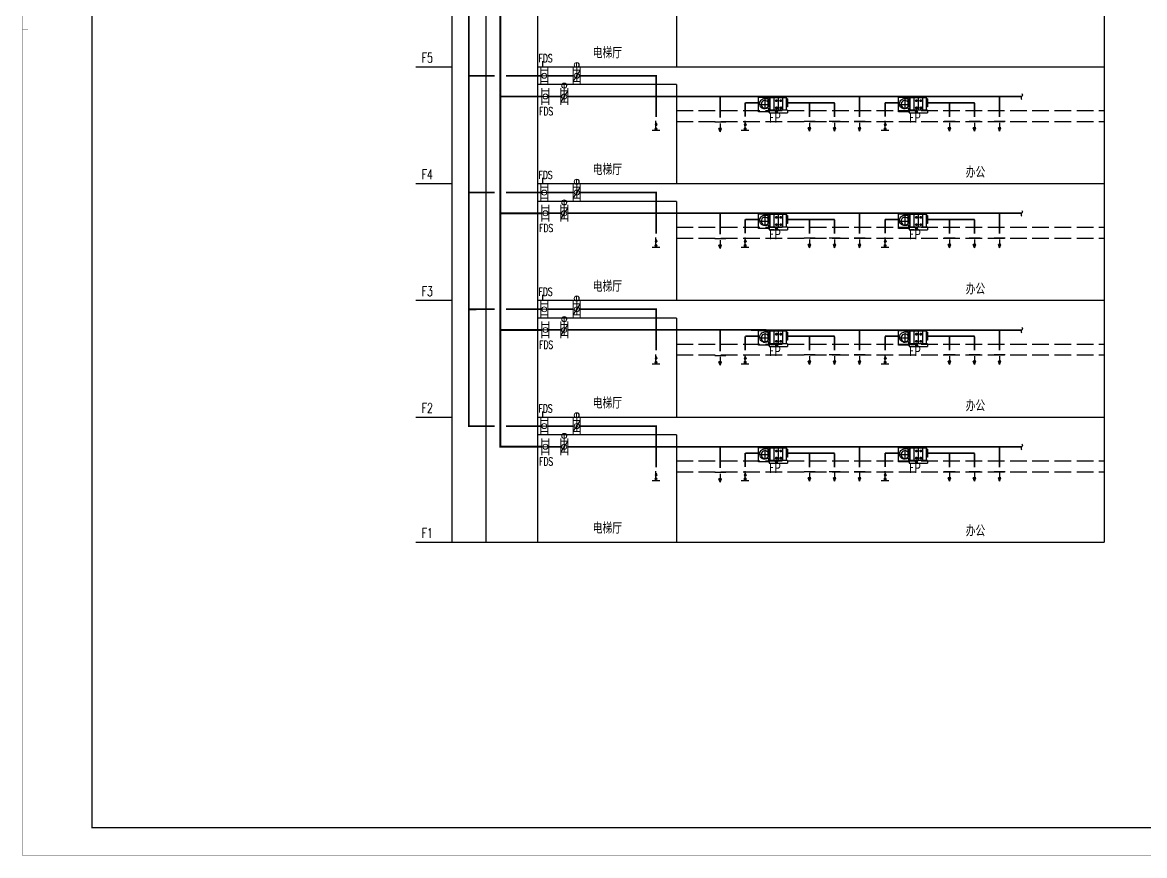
# Model space of a CAD drawing. Extents: x -778003 to -147913, y -2164908 to -814216.
# Drawn here: x -484128 to -443770, y -1099657 to -1069687 of the extents above; entities that cross this region are included whole.
import ezdxf

# ---------------------------------------------------------------- set-up
doc = ezdxf.new("R2010")
doc.units = 0
doc.header["$LTSCALE"] = 1000
doc.header["$MEASUREMENT"] = 0
doc.linetypes.add('虚线B', pattern=[0.8, 0.6, -0.2])
doc.layers.get('0').update_dxf_attribs({"linetype": 'CONTINUOUS'})
for name, color, linetype in [('AC-DIM', 3, 'CONTINUOUS'), ('ACS_COM', 7, 'CONTINUOUS'), ('ACS_风机标注', 2, 'CONTINUOUS'), ('EQUIP', 2, 'CONTINUOUS')]:
    doc.layers.add(name, color=color, linetype=linetype)
doc.layers.add('ACS_FG_FL', color=7, linetype='CONTINUOUS', lineweight=15)
doc.layers.add('ACS_FG_FM', color=7, linetype='CONTINUOUS', lineweight=15)
doc.styles.add('JD', font='ROMANS2.shx', dxfattribs={"width": 0.7, "bigfont": 'HZDF2.shx'})

# ---------------------------------------------------------------- blocks, each defined once
blk = doc.blocks.new('A1')
for points, const_width in [([(-584266, -1025182), (-500166, -1025182), (-500166, -965782), (-584266, -965782)], 5), ([(-507666, -966782), (-581766, -966782), (-581766, -1024182), (-507666, -1024182)], 50)]:
    blk.add_lwpolyline(points, close=True, dxfattribs=dict(const_width=const_width))
at = {"const_width": 5}
blk.add_lwpolyline([(-584266, -995482), (-584066, -995482)], dxfattribs=at)

msp = doc.modelspace()

# ---------------------------------------------------------------- linework, layer by layer
for p, q in [((-467448.6, -1088381.2), (-467448.6, -1046080.8)), ((-465590.9, -1088381.2), (-465590.9, -1046080.8)), ((-469981.6, -1071281.1), (-468687.1, -1071281.1)), ((-469981.6, -1075481.1), (-468687.1, -1075481.1)), ((-469981.6, -1079681.1), (-468687.1, -1079681.1)), ((-469981.6, -1083881.2), (-468687.1, -1083881.2)), ((-469981.6, -1088381.2), (-468687.1, -1088381.2))]:
    msp.add_line(p, q)
at = {"linetype": 'Continuous'}
for p, q in [((-458831.1, -1073275.4), (-459223.9, -1073275.4)), ((-458986.9, -1073501.3), (-459077, -1073501.3)), ((-459031.9, -1073621.4), (-459077, -1073501.3)), ((-459031.9, -1073321.3), (-459031.9, -1073621.4)), ((-459031.9, -1073621.4), (-458986.9, -1073501.3)), ((-459031.9, -1073621.4), (-458986.9, -1073501.3)), ((-455617.1, -1073247.1), (-456009.8, -1073247.1)), ((-455772.9, -1073472.9), (-455863, -1073472.9)), ((-455817.9, -1073593), (-455863, -1073472.9)), ((-455817.9, -1073292.9), (-455817.9, -1073593)), ((-455817.9, -1073593), (-455772.9, -1073472.9)), ((-455817.9, -1073593), (-455772.9, -1073472.9)), ((-454717.1, -1073247.1), (-455109.8, -1073247.1)), ((-454917.9, -1073593), (-454963, -1073472.9)), ((-454872.9, -1073472.9), (-454963, -1073472.9)), ((-454917.9, -1073292.9), (-454917.9, -1073593)), ((-454917.9, -1073593), (-454872.9, -1073472.9)), ((-454917.9, -1073593), (-454872.9, -1073472.9)), ((-453817.1, -1073247.1), (-454209.8, -1073247.1)), ((-454017.9, -1073593), (-454063, -1073472.9)), ((-453972.9, -1073472.9), (-454063, -1073472.9)), ((-454017.9, -1073292.9), (-454017.9, -1073593)), ((-454017.9, -1073593), (-453972.9, -1073472.9)), ((-454017.9, -1073593), (-453972.9, -1073472.9)), ((-450582.6, -1073247.1), (-450975.3, -1073247.1)), ((-450738.4, -1073472.9), (-450828.5, -1073472.9)), ((-450783.4, -1073593), (-450828.5, -1073472.9)), ((-450783.4, -1073292.9), (-450783.4, -1073593)), ((-450783.4, -1073593), (-450738.4, -1073472.9)), ((-450783.4, -1073593), (-450738.4, -1073472.9)), ((-449682.6, -1073247.1), (-450075.3, -1073247.1)), ((-449883.4, -1073593), (-449928.5, -1073472.9)), ((-449838.4, -1073472.9), (-449928.5, -1073472.9)), ((-449883.4, -1073292.9), (-449883.4, -1073593)), ((-449883.4, -1073593), (-449838.4, -1073472.9)), ((-449883.4, -1073593), (-449838.4, -1073472.9)), ((-448782.6, -1073247.1), (-449175.3, -1073247.1)), ((-448983.4, -1073593), (-449028.5, -1073472.9)), ((-448938.4, -1073472.9), (-449028.5, -1073472.9)), ((-448983.4, -1073292.9), (-448983.4, -1073593)), ((-448983.4, -1073593), (-448938.4, -1073472.9)), ((-448983.4, -1073593), (-448938.4, -1073472.9)), ((-458831.1, -1077475.5), (-459223.9, -1077475.5)), ((-459031.9, -1077521.3), (-459031.9, -1077821.4)), ((-455617.1, -1077447.1), (-456009.8, -1077447.1)), ((-455817.9, -1077492.9), (-455817.9, -1077793)), ((-454717.1, -1077447.1), (-455109.8, -1077447.1)), ((-454917.9, -1077492.9), (-454917.9, -1077793)), ((-453817.1, -1077447.1), (-454209.8, -1077447.1)), ((-454017.9, -1077492.9), (-454017.9, -1077793)), ((-450582.6, -1077447.1), (-450975.3, -1077447.1)), ((-450783.4, -1077492.9), (-450783.4, -1077793)), ((-449682.6, -1077447.1), (-450075.3, -1077447.1)), ((-449883.4, -1077492.9), (-449883.4, -1077793)), ((-448782.6, -1077447.1), (-449175.3, -1077447.1)), ((-448983.4, -1077492.9), (-448983.4, -1077793)), ((-458986.9, -1077701.4), (-459077, -1077701.4)), ((-459031.9, -1077821.4), (-459077, -1077701.4)), ((-459031.9, -1077821.4), (-458986.9, -1077701.4)), ((-459031.9, -1077821.4), (-458986.9, -1077701.4)), ((-455772.9, -1077673), (-455863, -1077673)), ((-455817.9, -1077793), (-455863, -1077673)), ((-455817.9, -1077793), (-455772.9, -1077673)), ((-455817.9, -1077793), (-455772.9, -1077673)), ((-454917.9, -1077793), (-454963, -1077673)), ((-454872.9, -1077673), (-454963, -1077673)), ((-454917.9, -1077793), (-454872.9, -1077673)), ((-454917.9, -1077793), (-454872.9, -1077673)), ((-454017.9, -1077793), (-454063, -1077673)), ((-453972.9, -1077673), (-454063, -1077673)), ((-454017.9, -1077793), (-453972.9, -1077673)), ((-454017.9, -1077793), (-453972.9, -1077673)), ((-450738.4, -1077673), (-450828.5, -1077673)), ((-450783.4, -1077793), (-450828.5, -1077673)), ((-450783.4, -1077793), (-450738.4, -1077673)), ((-450783.4, -1077793), (-450738.4, -1077673)), ((-449883.4, -1077793), (-449928.5, -1077673)), ((-449838.4, -1077673), (-449928.5, -1077673)), ((-449883.4, -1077793), (-449838.4, -1077673)), ((-449883.4, -1077793), (-449838.4, -1077673)), ((-448983.4, -1077793), (-449028.5, -1077673)), ((-448938.4, -1077673), (-449028.5, -1077673)), ((-448983.4, -1077793), (-448938.4, -1077673)), ((-448983.4, -1077793), (-448938.4, -1077673)), ((-458831.1, -1081675.5), (-459223.9, -1081675.5)), ((-458986.9, -1081901.4), (-459077, -1081901.4)), ((-459031.9, -1082021.4), (-459077, -1081901.4)), ((-459031.9, -1081721.3), (-459031.9, -1082021.4)), ((-459031.9, -1082021.4), (-458986.9, -1081901.4)), ((-459031.9, -1082021.4), (-458986.9, -1081901.4)), ((-455617.1, -1081647.1), (-456009.8, -1081647.1)), ((-455772.9, -1081873), (-455863, -1081873)), ((-455817.9, -1081993), (-455863, -1081873)), ((-455817.9, -1081692.9), (-455817.9, -1081993)), ((-455817.9, -1081993), (-455772.9, -1081873)), ((-455817.9, -1081993), (-455772.9, -1081873)), ((-454717.1, -1081647.1), (-455109.8, -1081647.1)), ((-454917.9, -1081993), (-454963, -1081873)), ((-454872.9, -1081873), (-454963, -1081873)), ((-454917.9, -1081692.9), (-454917.9, -1081993)), ((-454917.9, -1081993), (-454872.9, -1081873)), ((-454917.9, -1081993), (-454872.9, -1081873)), ((-453817.1, -1081647.1), (-454209.8, -1081647.1)), ((-454017.9, -1081993), (-454063, -1081873)), ((-453972.9, -1081873), (-454063, -1081873)), ((-454017.9, -1081692.9), (-454017.9, -1081993)), ((-454017.9, -1081993), (-453972.9, -1081873)), ((-454017.9, -1081993), (-453972.9, -1081873)), ((-450582.6, -1081647.1), (-450975.3, -1081647.1)), ((-450738.4, -1081873), (-450828.5, -1081873)), ((-450783.4, -1081993), (-450828.5, -1081873)), ((-450783.4, -1081692.9), (-450783.4, -1081993)), ((-450783.4, -1081993), (-450738.4, -1081873)), ((-450783.4, -1081993), (-450738.4, -1081873)), ((-449682.6, -1081647.1), (-450075.3, -1081647.1)), ((-449883.4, -1081993), (-449928.5, -1081873)), ((-449838.4, -1081873), (-449928.5, -1081873)), ((-449883.4, -1081692.9), (-449883.4, -1081993)), ((-449883.4, -1081993), (-449838.4, -1081873)), ((-449883.4, -1081993), (-449838.4, -1081873)), ((-448782.6, -1081647.1), (-449175.3, -1081647.1)), ((-448983.4, -1081993), (-449028.5, -1081873)), ((-448938.4, -1081873), (-449028.5, -1081873)), ((-448983.4, -1081692.9), (-448983.4, -1081993)), ((-448983.4, -1081993), (-448938.4, -1081873)), ((-448983.4, -1081993), (-448938.4, -1081873)), ((-458831.1, -1085875.5), (-459223.9, -1085875.5)), ((-459031.9, -1085921.4), (-459031.9, -1086221.5)), ((-455617.1, -1085847.2), (-456009.8, -1085847.2)), ((-455817.9, -1085893), (-455817.9, -1086193.1)), ((-454717.1, -1085847.2), (-455109.8, -1085847.2)), ((-454917.9, -1085893), (-454917.9, -1086193.1)), ((-453817.1, -1085847.2), (-454209.8, -1085847.2)), ((-454017.9, -1085893), (-454017.9, -1086193.1)), ((-450582.6, -1085847.2), (-450975.3, -1085847.2)), ((-450783.4, -1085893), (-450783.4, -1086193.1)), ((-449682.6, -1085847.2), (-450075.3, -1085847.2)), ((-449883.4, -1085893), (-449883.4, -1086193.1)), ((-448782.6, -1085847.2), (-449175.3, -1085847.2)), ((-448983.4, -1085893), (-448983.4, -1086193.1)), ((-458986.9, -1086101.4), (-459077, -1086101.4)), ((-459031.9, -1086221.5), (-459077, -1086101.4)), ((-459031.9, -1086221.5), (-458986.9, -1086101.4)), ((-459031.9, -1086221.5), (-458986.9, -1086101.4)), ((-455772.9, -1086073), (-455863, -1086073)), ((-455817.9, -1086193.1), (-455863, -1086073)), ((-455817.9, -1086193.1), (-455772.9, -1086073)), ((-455817.9, -1086193.1), (-455772.9, -1086073)), ((-454917.9, -1086193.1), (-454963, -1086073)), ((-454872.9, -1086073), (-454963, -1086073)), ((-454917.9, -1086193.1), (-454872.9, -1086073)), ((-454917.9, -1086193.1), (-454872.9, -1086073)), ((-454017.9, -1086193.1), (-454063, -1086073)), ((-453972.9, -1086073), (-454063, -1086073)), ((-454017.9, -1086193.1), (-453972.9, -1086073)), ((-454017.9, -1086193.1), (-453972.9, -1086073)), ((-450738.4, -1086073), (-450828.5, -1086073)), ((-450783.4, -1086193.1), (-450828.5, -1086073)), ((-450783.4, -1086193.1), (-450738.4, -1086073)), ((-450783.4, -1086193.1), (-450738.4, -1086073)), ((-449883.4, -1086193.1), (-449928.5, -1086073)), ((-449838.4, -1086073), (-449928.5, -1086073)), ((-449883.4, -1086193.1), (-449838.4, -1086073)), ((-449883.4, -1086193.1), (-449838.4, -1086073)), ((-448983.4, -1086193.1), (-449028.5, -1086073)), ((-448938.4, -1086073), (-449028.5, -1086073)), ((-448983.4, -1086193.1), (-448938.4, -1086073)), ((-448983.4, -1086193.1), (-448938.4, -1086073))]:
    msp.add_line(p, q, dxfattribs=at)
msp.add_lwpolyline([(-481625.2, -1041254.7), (-401025.2, -1041254.7), (-401025.2, -1098654.7), (-481625.2, -1098654.7)], close=True)
for points in [[(-458986.9, -1073501.3), (-459031.9, -1073621.4), (-459077, -1073501.3)], [(-455772.9, -1073472.9), (-455817.9, -1073593), (-455863, -1073472.9)], [(-454872.9, -1073472.9), (-454917.9, -1073593), (-454963, -1073472.9)], [(-453972.9, -1073472.9), (-454017.9, -1073593), (-454063, -1073472.9)], [(-450738.4, -1073472.9), (-450783.4, -1073593), (-450828.5, -1073472.9)], [(-449838.4, -1073472.9), (-449883.4, -1073593), (-449928.5, -1073472.9)], [(-448938.4, -1073472.9), (-448983.4, -1073593), (-449028.5, -1073472.9)], [(-458986.9, -1077701.4), (-459031.9, -1077821.4), (-459077, -1077701.4)], [(-455772.9, -1077673), (-455817.9, -1077793), (-455863, -1077673)], [(-454872.9, -1077673), (-454917.9, -1077793), (-454963, -1077673)], [(-453972.9, -1077673), (-454017.9, -1077793), (-454063, -1077673)], [(-450738.4, -1077673), (-450783.4, -1077793), (-450828.5, -1077673)], [(-449838.4, -1077673), (-449883.4, -1077793), (-449928.5, -1077673)], [(-448938.4, -1077673), (-448983.4, -1077793), (-449028.5, -1077673)], [(-458986.9, -1081901.4), (-459031.9, -1082021.4), (-459077, -1081901.4)], [(-455772.9, -1081873), (-455817.9, -1081993), (-455863, -1081873)], [(-454872.9, -1081873), (-454917.9, -1081993), (-454963, -1081873)], [(-453972.9, -1081873), (-454017.9, -1081993), (-454063, -1081873)], [(-450738.4, -1081873), (-450783.4, -1081993), (-450828.5, -1081873)], [(-449838.4, -1081873), (-449883.4, -1081993), (-449928.5, -1081873)], [(-448938.4, -1081873), (-448983.4, -1081993), (-449028.5, -1081873)], [(-458986.9, -1086101.4), (-459031.9, -1086221.5), (-459077, -1086101.4)], [(-455772.9, -1086073), (-455817.9, -1086193.1), (-455863, -1086073)], [(-454872.9, -1086073), (-454917.9, -1086193.1), (-454963, -1086073)], [(-453972.9, -1086073), (-454017.9, -1086193.1), (-454063, -1086073)], [(-450738.4, -1086073), (-450783.4, -1086193.1), (-450828.5, -1086073)], [(-449838.4, -1086073), (-449883.4, -1086193.1), (-449928.5, -1086073)], [(-448938.4, -1086073), (-448983.4, -1086193.1), (-449028.5, -1086073)]]:
    msp.add_solid(points, dxfattribs=at)
at = {"layer": 'AC-DIM'}
for p, q in [((-461339.9, -1073300.5), (-461371.5, -1073384.6)), ((-461339.9, -1073300.5), (-461371.5, -1073384.6)), ((-461371.5, -1073384.6), (-461308.4, -1073384.6)), ((-461341.2, -1073553.9), (-461341.2, -1073226.4)), ((-461339.9, -1073300.5), (-461308.4, -1073384.6)), ((-458133.5, -1073300.5), (-458165, -1073384.6)), ((-458133.5, -1073300.5), (-458165, -1073384.6)), ((-458165, -1073384.6), (-458102, -1073384.6)), ((-458134.7, -1073553.9), (-458134.7, -1073226.4)), ((-458133.5, -1073300.5), (-458102, -1073384.6)), ((-453099, -1073300.5), (-453130.5, -1073384.6)), ((-453099, -1073300.5), (-453130.5, -1073384.6)), ((-453130.5, -1073384.6), (-453067.5, -1073384.6)), ((-453101.5, -1073553.9), (-453101.5, -1073226.3)), ((-453099, -1073300.5), (-453067.5, -1073384.6)), ((-461478.7, -1073565.3), (-461203.7, -1073565.3)), ((-458272.2, -1073565.3), (-457997.3, -1073565.3)), ((-453238.9, -1073565.2), (-452964, -1073565.2)), ((-461339.9, -1077500.6), (-461371.5, -1077584.6)), ((-461339.9, -1077500.6), (-461371.5, -1077584.6)), ((-461341.2, -1077754), (-461341.2, -1077426.4)), ((-461339.9, -1077500.6), (-461308.4, -1077584.6)), ((-458133.5, -1077500.6), (-458165, -1077584.6)), ((-458133.5, -1077500.6), (-458165, -1077584.6)), ((-458134.7, -1077754), (-458134.7, -1077426.4)), ((-458133.5, -1077500.6), (-458102, -1077584.6)), ((-453099, -1077500.6), (-453130.5, -1077584.6)), ((-453099, -1077500.6), (-453130.5, -1077584.6)), ((-453101.5, -1077753.9), (-453101.5, -1077426.4)), ((-453099, -1077500.6), (-453067.5, -1077584.6)), ((-461478.7, -1077765.3), (-461203.7, -1077765.3)), ((-461371.5, -1077584.6), (-461308.4, -1077584.6)), ((-458272.2, -1077765.3), (-457997.3, -1077765.3)), ((-458165, -1077584.6), (-458102, -1077584.6)), ((-453238.9, -1077765.3), (-452964, -1077765.3)), ((-453130.5, -1077584.6), (-453067.5, -1077584.6)), ((-461478.7, -1081965.3), (-461203.7, -1081965.3)), ((-461339.9, -1081700.6), (-461371.5, -1081784.6)), ((-461339.9, -1081700.6), (-461371.5, -1081784.6)), ((-461371.5, -1081784.6), (-461308.4, -1081784.6)), ((-461341.2, -1081954), (-461341.2, -1081626.4)), ((-461339.9, -1081700.6), (-461308.4, -1081784.6)), ((-458272.2, -1081965.3), (-457997.3, -1081965.3)), ((-458133.5, -1081700.6), (-458165, -1081784.6)), ((-458133.5, -1081700.6), (-458165, -1081784.6)), ((-458165, -1081784.6), (-458102, -1081784.6)), ((-458134.7, -1081954), (-458134.7, -1081626.4)), ((-458133.5, -1081700.6), (-458102, -1081784.6)), ((-453238.9, -1081965.3), (-452964, -1081965.3)), ((-453099, -1081700.6), (-453130.5, -1081784.6)), ((-453099, -1081700.6), (-453130.5, -1081784.6)), ((-453130.5, -1081784.6), (-453067.5, -1081784.6)), ((-453101.5, -1081953.9), (-453101.5, -1081626.4)), ((-453099, -1081700.6), (-453067.5, -1081784.6)), ((-461339.9, -1085900.7), (-461371.5, -1085984.7)), ((-461339.9, -1085900.7), (-461371.5, -1085984.7)), ((-461371.5, -1085984.7), (-461308.4, -1085984.7)), ((-461341.2, -1086154), (-461341.2, -1085826.5)), ((-461339.9, -1085900.7), (-461308.4, -1085984.7)), ((-458133.5, -1085900.7), (-458165, -1085984.7)), ((-458133.5, -1085900.7), (-458165, -1085984.7)), ((-458165, -1085984.7), (-458102, -1085984.7)), ((-458134.7, -1086154), (-458134.7, -1085826.5)), ((-458133.5, -1085900.7), (-458102, -1085984.7)), ((-453099, -1085900.7), (-453130.5, -1085984.7)), ((-453099, -1085900.7), (-453130.5, -1085984.7)), ((-453130.5, -1085984.7), (-453067.5, -1085984.7)), ((-453101.5, -1086154), (-453101.5, -1085826.4)), ((-453099, -1085900.7), (-453067.5, -1085984.7)), ((-461478.7, -1086165.4), (-461203.7, -1086165.4)), ((-458272.2, -1086165.4), (-457997.3, -1086165.4)), ((-453238.9, -1086165.3), (-452964, -1086165.3))]:
    msp.add_line(p, q, dxfattribs=at)
for centre, start, end in [((-461340.9, -1073516.8), 88.0773, 271.9227), ((-461339.6, -1073516.8), 268.0773, 91.9227), ((-458134.4, -1073516.8), 88.0773, 271.9227), ((-458133.2, -1073516.8), 268.0773, 91.9227), ((-453099.9, -1073516.8), 88.0773, 271.9227), ((-453099.9, -1073516.8), 268.0773, 91.9227), ((-461340.9, -1077716.8), 88.0773, 271.9227), ((-461339.6, -1077716.9), 268.0773, 91.9227), ((-458134.4, -1077716.8), 88.0773, 271.9227), ((-458133.2, -1077716.9), 268.0773, 91.9227), ((-453099.9, -1077716.8), 88.0773, 271.9227), ((-453099.9, -1077716.8), 268.0773, 91.9227), ((-461340.9, -1081916.8), 88.0773, 271.9227), ((-461339.6, -1081916.9), 268.0773, 91.9227), ((-458134.4, -1081916.8), 88.0773, 271.9227), ((-458133.2, -1081916.9), 268.0773, 91.9227), ((-453099.9, -1081916.8), 88.0773, 271.9227), ((-453099.9, -1081916.8), 268.0773, 91.9227), ((-461340.9, -1086116.9), 88.0773, 271.9227), ((-461339.6, -1086116.9), 268.0773, 91.9227), ((-458134.4, -1086116.9), 88.0773, 271.9227), ((-458133.2, -1086116.9), 268.0773, 91.9227), ((-453099.9, -1086116.9), 88.0773, 271.9227), ((-453099.9, -1086116.9), 268.0773, 91.9227)]:
    msp.add_arc(centre, 37.1, start, end, dxfattribs=at)
for points in [[(-461371.5, -1073384.6), (-461339.9, -1073300.5), (-461308.4, -1073384.6)], [(-458165, -1073384.6), (-458133.5, -1073300.5), (-458102, -1073384.6)], [(-453130.5, -1073384.6), (-453099, -1073300.5), (-453067.5, -1073384.6)], [(-461371.5, -1077584.6), (-461339.9, -1077500.6), (-461308.4, -1077584.6)], [(-458165, -1077584.6), (-458133.5, -1077500.6), (-458102, -1077584.6)], [(-453130.5, -1077584.6), (-453099, -1077500.6), (-453067.5, -1077584.6)], [(-461371.5, -1081784.6), (-461339.9, -1081700.6), (-461308.4, -1081784.6)], [(-458165, -1081784.6), (-458133.5, -1081700.6), (-458102, -1081784.6)], [(-453130.5, -1081784.6), (-453099, -1081700.6), (-453067.5, -1081784.6)], [(-461371.5, -1085984.7), (-461339.9, -1085900.7), (-461308.4, -1085984.7)], [(-458165, -1085984.7), (-458133.5, -1085900.7), (-458102, -1085984.7)], [(-453130.5, -1085984.7), (-453099, -1085900.7), (-453067.5, -1085984.7)]]:
    msp.add_solid(points, dxfattribs=at)
at = {"layer": 'ACS_COM'}
for p, q in [((-468687.1, -1046080.8), (-468687.1, -1088381.2)), ((-445218.5, -1046080.8), (-445218.5, -1088381.3)), ((-460608.1, -1067722.5), (-460608.1, -1071281)), ((-465423.6, -1071081), (-465423.6, -1071281)), ((-465590.9, -1071281.1), (-445218.5, -1071281.1)), ((-460608.1, -1071922.6), (-465590.9, -1071922.6)), ((-460608.1, -1071922.6), (-460608.1, -1075481.1)), ((-457655.4, -1072897.1), (-457655.4, -1072384.6)), ((-457321.3, -1072384.6), (-457655.4, -1072384.6)), ((-457586.8, -1072634.7), (-457321.3, -1072634.7)), ((-457422.3, -1072459.4), (-457422.3, -1072797.6)), ((-457321.3, -1072384.6), (-456658.4, -1072384.6)), ((-457321.3, -1072384.6), (-457321.3, -1072778.1)), ((-457265, -1072431.6), (-457265, -1072719.6)), ((-457265, -1072431.6), (-457245.6, -1072431.6)), ((-457265, -1072719.6), (-457245.6, -1072719.6)), ((-457245.6, -1072384.6), (-457245.6, -1072846.4)), ((-457085.9, -1072846.4), (-457085.9, -1072384.6)), ((-456930.7, -1072846.4), (-456930.7, -1072384.6)), ((-456775.6, -1072846.4), (-456775.6, -1072384.6)), ((-456658.4, -1072384.6), (-456658.4, -1072846.4)), ((-456614.5, -1072431.6), (-456658.4, -1072431.6)), ((-456614.5, -1072719.6), (-456658.4, -1072719.6)), ((-456614.5, -1072431.6), (-456614.5, -1072719.6)), ((-452620.9, -1072897.1), (-452620.9, -1072384.6)), ((-452286.8, -1072384.6), (-452620.9, -1072384.6)), ((-452552.3, -1072634.7), (-452286.8, -1072634.7)), ((-452387.8, -1072459.4), (-452387.8, -1072797.6)), ((-452286.8, -1072384.6), (-451623.9, -1072384.6)), ((-452286.8, -1072384.6), (-452286.8, -1072778.1)), ((-452230.5, -1072431.6), (-452230.5, -1072719.6)), ((-452230.5, -1072431.6), (-452211, -1072431.6)), ((-452230.5, -1072719.6), (-452211, -1072719.6)), ((-452211, -1072384.6), (-452211, -1072846.4)), ((-452051.4, -1072846.4), (-452051.4, -1072384.6)), ((-451896.2, -1072846.4), (-451896.2, -1072384.6)), ((-451741.1, -1072846.4), (-451741.1, -1072384.6)), ((-451623.9, -1072384.6), (-451623.9, -1072846.4)), ((-451580, -1072431.6), (-451623.9, -1072431.6)), ((-451580, -1072719.6), (-451623.9, -1072719.6)), ((-451580, -1072431.6), (-451580, -1072719.6)), ((-457293, -1072897.1), (-457655.4, -1072897.1)), ((-457321.3, -1072778.1), (-457245.6, -1072778.1)), ((-457293, -1072778.1), (-457293, -1072897.1)), ((-457293, -1072897.1), (-457265, -1072897.1)), ((-456614.5, -1072846.4), (-457265, -1072846.4)), ((-457265, -1072846.4), (-457265, -1072943.8)), ((-457265, -1072943.8), (-456614.5, -1072943.8)), ((-456614.5, -1072846.4), (-456614.5, -1072943.8)), ((-452258.5, -1072897.1), (-452620.9, -1072897.1)), ((-452286.8, -1072778.1), (-452211, -1072778.1)), ((-452258.5, -1072778.1), (-452258.5, -1072897.1)), ((-452258.5, -1072897.1), (-452230.5, -1072897.1)), ((-451580, -1072846.4), (-452230.5, -1072846.4)), ((-452230.5, -1072846.4), (-452230.5, -1072943.8)), ((-452230.5, -1072943.8), (-451580, -1072943.8)), ((-451580, -1072846.4), (-451580, -1072943.8)), ((-465590.9, -1075481.1), (-445218.5, -1075481.1)), ((-465423.6, -1075281.1), (-465423.6, -1075481.1)), ((-460608.1, -1076122.6), (-465590.9, -1076122.6)), ((-460608.1, -1076122.6), (-460608.1, -1079681.1)), ((-457655.4, -1077097.1), (-457655.4, -1076584.6)), ((-457321.3, -1076584.6), (-457655.4, -1076584.6)), ((-457422.3, -1076659.5), (-457422.3, -1076997.7)), ((-457321.3, -1076584.6), (-456658.4, -1076584.6)), ((-457321.3, -1076584.6), (-457321.3, -1076978.2)), ((-457265, -1076631.6), (-457265, -1076919.6)), ((-457265, -1076631.6), (-457245.6, -1076631.6)), ((-457245.6, -1076584.6), (-457245.6, -1077046.4)), ((-457085.9, -1077046.4), (-457085.9, -1076584.6)), ((-456930.7, -1077046.4), (-456930.7, -1076584.6)), ((-456775.6, -1077046.4), (-456775.6, -1076584.6)), ((-456658.4, -1076584.6), (-456658.4, -1077046.4)), ((-456614.5, -1076631.6), (-456658.4, -1076631.6)), ((-456614.5, -1076631.6), (-456614.5, -1076919.6)), ((-452620.9, -1077097.1), (-452620.9, -1076584.6)), ((-452286.8, -1076584.6), (-452620.9, -1076584.6)), ((-452387.8, -1076659.5), (-452387.8, -1076997.7)), ((-452286.8, -1076584.6), (-451623.9, -1076584.6)), ((-452286.8, -1076584.6), (-452286.8, -1076978.2)), ((-452230.5, -1076631.6), (-452230.5, -1076919.6)), ((-452230.5, -1076631.6), (-452211, -1076631.6)), ((-452211, -1076584.6), (-452211, -1077046.4)), ((-452051.4, -1077046.4), (-452051.4, -1076584.6)), ((-451896.2, -1077046.4), (-451896.2, -1076584.6)), ((-451741.1, -1077046.4), (-451741.1, -1076584.6)), ((-451623.9, -1076584.6), (-451623.9, -1077046.4)), ((-451580, -1076631.6), (-451623.9, -1076631.6)), ((-451580, -1076631.6), (-451580, -1076919.6)), ((-457293, -1077097.1), (-457655.4, -1077097.1)), ((-457586.8, -1076834.7), (-457321.3, -1076834.7)), ((-457321.3, -1076978.2), (-457245.6, -1076978.2)), ((-457293, -1076978.2), (-457293, -1077097.1)), ((-457293, -1077097.1), (-457265, -1077097.1)), ((-457265, -1076919.6), (-457245.6, -1076919.6)), ((-456614.5, -1077046.4), (-457265, -1077046.4)), ((-457265, -1077046.4), (-457265, -1077143.8)), ((-457265, -1077143.8), (-456614.5, -1077143.8)), ((-456614.5, -1076919.6), (-456658.4, -1076919.6)), ((-456614.5, -1077046.4), (-456614.5, -1077143.8)), ((-452258.5, -1077097.1), (-452620.9, -1077097.1)), ((-452552.3, -1076834.7), (-452286.8, -1076834.7)), ((-452286.8, -1076978.2), (-452211, -1076978.2)), ((-452258.5, -1076978.2), (-452258.5, -1077097.1)), ((-452258.5, -1077097.1), (-452230.5, -1077097.1)), ((-452230.5, -1076919.6), (-452211, -1076919.6)), ((-451580, -1077046.4), (-452230.5, -1077046.4)), ((-452230.5, -1077046.4), (-452230.5, -1077143.8)), ((-452230.5, -1077143.8), (-451580, -1077143.8)), ((-451580, -1076919.6), (-451623.9, -1076919.6)), ((-451580, -1077046.4), (-451580, -1077143.8)), ((-465423.6, -1079481.1), (-465423.6, -1079681.1)), ((-465590.9, -1079681.1), (-445218.5, -1079681.1)), ((-460608.1, -1080322.6), (-465590.9, -1080322.6)), ((-460608.1, -1080322.6), (-460608.1, -1083881.1)), ((-457655.4, -1081297.1), (-457655.4, -1080784.6)), ((-457321.3, -1080784.6), (-457655.4, -1080784.6)), ((-457321.3, -1080784.6), (-456658.4, -1080784.6)), ((-457321.3, -1080784.6), (-457321.3, -1081178.2)), ((-457245.6, -1080784.6), (-457245.6, -1081246.4)), ((-457085.9, -1081246.4), (-457085.9, -1080784.6)), ((-456930.7, -1081246.4), (-456930.7, -1080784.6)), ((-456775.6, -1081246.4), (-456775.6, -1080784.6)), ((-456658.4, -1080784.6), (-456658.4, -1081246.4)), ((-452620.9, -1081297.1), (-452620.9, -1080784.6)), ((-452286.8, -1080784.6), (-452620.9, -1080784.6)), ((-452286.8, -1080784.6), (-451623.9, -1080784.6)), ((-452286.8, -1080784.6), (-452286.8, -1081178.2)), ((-452211, -1080784.6), (-452211, -1081246.4)), ((-452051.4, -1081246.4), (-452051.4, -1080784.6)), ((-451896.2, -1081246.4), (-451896.2, -1080784.6)), ((-451741.1, -1081246.4), (-451741.1, -1080784.6)), ((-451623.9, -1080784.6), (-451623.9, -1081246.4)), ((-457586.8, -1081034.7), (-457321.3, -1081034.7)), ((-457422.3, -1080859.5), (-457422.3, -1081197.7)), ((-457321.3, -1081178.2), (-457245.6, -1081178.2)), ((-457293, -1081178.2), (-457293, -1081297.1)), ((-457265, -1080831.6), (-457265, -1081119.6)), ((-457265, -1080831.6), (-457245.6, -1080831.6)), ((-457265, -1081119.6), (-457245.6, -1081119.6)), ((-456614.5, -1080831.6), (-456658.4, -1080831.6)), ((-456614.5, -1081119.6), (-456658.4, -1081119.6)), ((-456614.5, -1080831.6), (-456614.5, -1081119.6)), ((-452552.3, -1081034.7), (-452286.8, -1081034.7)), ((-452387.8, -1080859.5), (-452387.8, -1081197.7)), ((-452286.8, -1081178.2), (-452211, -1081178.2)), ((-452258.5, -1081178.2), (-452258.5, -1081297.1)), ((-452230.5, -1080831.6), (-452230.5, -1081119.6)), ((-452230.5, -1080831.6), (-452211, -1080831.6)), ((-452230.5, -1081119.6), (-452211, -1081119.6)), ((-451580, -1080831.6), (-451623.9, -1080831.6)), ((-451580, -1081119.6), (-451623.9, -1081119.6)), ((-451580, -1080831.6), (-451580, -1081119.6)), ((-457293, -1081297.1), (-457655.4, -1081297.1)), ((-457293, -1081297.1), (-457265, -1081297.1)), ((-456614.5, -1081246.4), (-457265, -1081246.4)), ((-457265, -1081246.4), (-457265, -1081343.8)), ((-457265, -1081343.8), (-456614.5, -1081343.8)), ((-456614.5, -1081246.4), (-456614.5, -1081343.8)), ((-452258.5, -1081297.1), (-452620.9, -1081297.1)), ((-452258.5, -1081297.1), (-452230.5, -1081297.1)), ((-451580, -1081246.4), (-452230.5, -1081246.4)), ((-452230.5, -1081246.4), (-452230.5, -1081343.8)), ((-452230.5, -1081343.8), (-451580, -1081343.8)), ((-451580, -1081246.4), (-451580, -1081343.8)), ((-465590.9, -1083881.2), (-445218.5, -1083881.2)), ((-465423.6, -1083681.1), (-465423.6, -1083881.1)), ((-460608.1, -1084522.7), (-465590.9, -1084522.7)), ((-460608.1, -1084522.7), (-460608.1, -1088381.2)), ((-457655.4, -1085497.2), (-457655.4, -1084984.7)), ((-457321.3, -1084984.7), (-457655.4, -1084984.7)), ((-457422.3, -1085059.5), (-457422.3, -1085397.7)), ((-457321.3, -1084984.7), (-456658.4, -1084984.7)), ((-457321.3, -1084984.7), (-457321.3, -1085378.2)), ((-457265, -1085031.7), (-457265, -1085319.7)), ((-457265, -1085031.7), (-457245.6, -1085031.7)), ((-457245.6, -1084984.7), (-457245.6, -1085446.5)), ((-457085.9, -1085446.5), (-457085.9, -1084984.7)), ((-456930.7, -1085446.5), (-456930.7, -1084984.7)), ((-456775.6, -1085446.5), (-456775.6, -1084984.7)), ((-456658.4, -1084984.7), (-456658.4, -1085446.5)), ((-456614.5, -1085031.7), (-456658.4, -1085031.7)), ((-456614.5, -1085031.7), (-456614.5, -1085319.7)), ((-452620.9, -1085497.2), (-452620.9, -1084984.7)), ((-452286.8, -1084984.7), (-452620.9, -1084984.7)), ((-452387.8, -1085059.5), (-452387.8, -1085397.7)), ((-452286.8, -1084984.7), (-451623.9, -1084984.7)), ((-452286.8, -1084984.7), (-452286.8, -1085378.2)), ((-452230.5, -1085031.7), (-452230.5, -1085319.7)), ((-452230.5, -1085031.7), (-452211, -1085031.7)), ((-452211, -1084984.7), (-452211, -1085446.5)), ((-452051.4, -1085446.5), (-452051.4, -1084984.7)), ((-451896.2, -1085446.5), (-451896.2, -1084984.7)), ((-451741.1, -1085446.5), (-451741.1, -1084984.7)), ((-451623.9, -1084984.7), (-451623.9, -1085446.5)), ((-451580, -1085031.7), (-451623.9, -1085031.7)), ((-451580, -1085031.7), (-451580, -1085319.7)), ((-457293, -1085497.2), (-457655.4, -1085497.2)), ((-457586.8, -1085234.8), (-457321.3, -1085234.8)), ((-457321.3, -1085378.2), (-457245.6, -1085378.2)), ((-457293, -1085378.2), (-457293, -1085497.2)), ((-457293, -1085497.2), (-457265, -1085497.2)), ((-457265, -1085319.7), (-457245.6, -1085319.7)), ((-456614.5, -1085446.5), (-457265, -1085446.5)), ((-457265, -1085446.5), (-457265, -1085543.9)), ((-457265, -1085543.9), (-456614.5, -1085543.9)), ((-456614.5, -1085319.7), (-456658.4, -1085319.7)), ((-456614.5, -1085446.5), (-456614.5, -1085543.9)), ((-452258.5, -1085497.2), (-452620.9, -1085497.2)), ((-452552.3, -1085234.8), (-452286.8, -1085234.8)), ((-452286.8, -1085378.2), (-452211, -1085378.2)), ((-452258.5, -1085378.2), (-452258.5, -1085497.2)), ((-452258.5, -1085497.2), (-452230.5, -1085497.2)), ((-452230.5, -1085319.7), (-452211, -1085319.7)), ((-451580, -1085446.5), (-452230.5, -1085446.5)), ((-452230.5, -1085446.5), (-452230.5, -1085543.9)), ((-452230.5, -1085543.9), (-451580, -1085543.9)), ((-451580, -1085319.7), (-451623.9, -1085319.7)), ((-451580, -1085446.5), (-451580, -1085543.9)), ((-468687.1, -1088381.2), (-445218.5, -1088381.3))]:
    msp.add_line(p, q, dxfattribs=at)
at = {"layer": 'ACS_COM', "color": 1}
for p, q in [((-457052.4, -1072501.1), (-456962.1, -1072501.1)), ((-457008.3, -1072543), (-457008.3, -1072458.3)), ((-457008.3, -1072802.8), (-457008.3, -1072718.1)), ((-456897.3, -1072501.1), (-456807, -1072501.1)), ((-456853.2, -1072543), (-456853.2, -1072458.3)), ((-456853.2, -1072802.8), (-456853.2, -1072718.1)), ((-452017.9, -1072501.1), (-451927.6, -1072501.1)), ((-451973.8, -1072543), (-451973.8, -1072458.3)), ((-451973.8, -1072802.8), (-451973.8, -1072718.1)), ((-451862.7, -1072501.1), (-451772.5, -1072501.1)), ((-451818.7, -1072543), (-451818.7, -1072458.3)), ((-451818.7, -1072802.8), (-451818.7, -1072718.1)), ((-457052.4, -1072760.9), (-456962.1, -1072760.9)), ((-457052.4, -1072895.2), (-456962.1, -1072895.2)), ((-457008.3, -1072937), (-457008.3, -1072852.3)), ((-456897.3, -1072760.9), (-456807, -1072760.9)), ((-452017.9, -1072760.9), (-451927.6, -1072760.9)), ((-452017.9, -1072895.2), (-451927.6, -1072895.2)), ((-451973.8, -1072937), (-451973.8, -1072852.3)), ((-451862.7, -1072760.9), (-451772.5, -1072760.9)), ((-457052.4, -1076701.2), (-456962.1, -1076701.2)), ((-457008.3, -1076743), (-457008.3, -1076658.4)), ((-456897.3, -1076701.2), (-456807, -1076701.2)), ((-456853.2, -1076743), (-456853.2, -1076658.4)), ((-452017.9, -1076701.2), (-451927.6, -1076701.2)), ((-451973.8, -1076743), (-451973.8, -1076658.4)), ((-451862.7, -1076701.2), (-451772.5, -1076701.2)), ((-451818.7, -1076743), (-451818.7, -1076658.4)), ((-457052.4, -1076961), (-456962.1, -1076961)), ((-457052.4, -1077095.2), (-456962.1, -1077095.2)), ((-457008.3, -1077002.8), (-457008.3, -1076918.2)), ((-457008.3, -1077137.1), (-457008.3, -1077052.4)), ((-456897.3, -1076961), (-456807, -1076961)), ((-456853.2, -1077002.8), (-456853.2, -1076918.2)), ((-452017.9, -1076961), (-451927.6, -1076961)), ((-452017.9, -1077095.2), (-451927.6, -1077095.2)), ((-451973.8, -1077002.8), (-451973.8, -1076918.2)), ((-451973.8, -1077137.1), (-451973.8, -1077052.4)), ((-451862.7, -1076961), (-451772.5, -1076961)), ((-451818.7, -1077002.8), (-451818.7, -1076918.2)), ((-457052.4, -1080901.2), (-456962.1, -1080901.2)), ((-457052.4, -1081161), (-456962.1, -1081161)), ((-457008.3, -1080943), (-457008.3, -1080858.4)), ((-457008.3, -1081202.8), (-457008.3, -1081118.2)), ((-456897.3, -1080901.2), (-456807, -1080901.2)), ((-456897.3, -1081161), (-456807, -1081161)), ((-456853.2, -1080943), (-456853.2, -1080858.4)), ((-456853.2, -1081202.8), (-456853.2, -1081118.2)), ((-452017.9, -1080901.2), (-451927.6, -1080901.2)), ((-452017.9, -1081161), (-451927.6, -1081161)), ((-451973.8, -1080943), (-451973.8, -1080858.4)), ((-451973.8, -1081202.8), (-451973.8, -1081118.2)), ((-451862.7, -1080901.2), (-451772.5, -1080901.2)), ((-451862.7, -1081161), (-451772.5, -1081161)), ((-451818.7, -1080943), (-451818.7, -1080858.4)), ((-451818.7, -1081202.8), (-451818.7, -1081118.2)), ((-457052.4, -1081295.2), (-456962.1, -1081295.2)), ((-457008.3, -1081337.1), (-457008.3, -1081252.4)), ((-452017.9, -1081295.2), (-451927.6, -1081295.2)), ((-451973.8, -1081337.1), (-451973.8, -1081252.4)), ((-457052.4, -1085101.2), (-456962.1, -1085101.2)), ((-457008.3, -1085143.1), (-457008.3, -1085058.4)), ((-456897.3, -1085101.2), (-456807, -1085101.2)), ((-456853.2, -1085143.1), (-456853.2, -1085058.4)), ((-452017.9, -1085101.2), (-451927.6, -1085101.2)), ((-451973.8, -1085143.1), (-451973.8, -1085058.4)), ((-451862.7, -1085101.2), (-451772.5, -1085101.2)), ((-451818.7, -1085143.1), (-451818.7, -1085058.4)), ((-457052.4, -1085361), (-456962.1, -1085361)), ((-457052.4, -1085495.3), (-456962.1, -1085495.3)), ((-457008.3, -1085402.9), (-457008.3, -1085318.2)), ((-457008.3, -1085537.1), (-457008.3, -1085452.5)), ((-456897.3, -1085361), (-456807, -1085361)), ((-456853.2, -1085402.9), (-456853.2, -1085318.2)), ((-452017.9, -1085361), (-451927.6, -1085361)), ((-452017.9, -1085495.3), (-451927.6, -1085495.3)), ((-451973.8, -1085402.9), (-451973.8, -1085318.2)), ((-451973.8, -1085537.1), (-451973.8, -1085452.5)), ((-451862.7, -1085361), (-451772.5, -1085361)), ((-451818.7, -1085402.9), (-451818.7, -1085318.2))]:
    msp.add_line(p, q, dxfattribs=at)
at = {"layer": 'ACS_COM', "linetype": '虚线B'}
for p, q in [((-460608.1, -1072854.7), (-445218.5, -1072854.7)), ((-460608.1, -1073248.8), (-445218.5, -1073248.8)), ((-460608.1, -1077054.8), (-445218.5, -1077054.8)), ((-460608.1, -1077448.8), (-445218.5, -1077448.8)), ((-460608.1, -1081254.8), (-445218.5, -1081254.8)), ((-460608.1, -1081648.8), (-445218.5, -1081648.8)), ((-460608.1, -1085454.8), (-445218.5, -1085454.8)), ((-460608.1, -1085848.9), (-445218.5, -1085848.9))]:
    msp.add_line(p, q, dxfattribs=at)
at = {"layer": 'ACS_COM', "color": 5, "const_width": 60}
for points in [[(-465483.3, -1046407), (-468067.8, -1046406.9), (-468067.8, -1084207.4), (-467144.3, -1084207.4)], [(-468067.8, -1071607.3), (-467144.3, -1071607.3)], [(-466732.3, -1071607.3), (-465483.3, -1071607.3)], [(-465233.3, -1071607.3), (-464317.7, -1071607.3)], [(-464067.7, -1071607.3), (-461339.9, -1071607.3), (-461339.9, -1073086.7)], [(-468067.8, -1075807.4), (-467144.3, -1075807.3)], [(-466732.3, -1075807.3), (-465483.3, -1075807.3)], [(-465233.3, -1075807.3), (-464317.7, -1075807.3)], [(-464067.7, -1075807.3), (-461339.9, -1075807.3), (-461339.9, -1077286.8)], [(-468067.8, -1080007.4), (-467144.3, -1080007.3)], [(-466732.3, -1080007.3), (-465483.3, -1080007.3)], [(-465233.3, -1080007.3), (-464317.7, -1080007.3)], [(-464067.7, -1080007.3), (-461339.9, -1080007.3), (-461339.9, -1081486.8)], [(-466732.3, -1084207.4), (-465483.3, -1084207.4)], [(-465233.3, -1084207.4), (-464317.7, -1084207.4)], [(-464067.7, -1084207.4), (-461339.9, -1084207.4), (-461339.9, -1085686.9)]]:
    msp.add_lwpolyline(points, dxfattribs=at)
at = {"layer": 'ACS_COM', "color": 2}
msp.add_lwpolyline([(-469048.1, -1046795.7, 69, 69, 0), (-466938.9, -1046795.7, 68.6, 68.6, 0), (-466938.8, -1084950.3, 68.6, 68.6, 0), (-465470.1, -1084950.4, 68.6, 68.6, 0)], format="xyseb", dxfattribs=at)
for points, const_width in [([(-466938.9, -1072350.2), (-465470.2, -1072350.2)], 68.6), ([(-465195.2, -1072350.2), (-464764.4, -1072350.2)], 60), ([(-464514.4, -1072350.2), (-448186.6, -1072351.6)], 60), ([(-459031.9, -1072350.4), (-459031.9, -1073115.1)], 60), ([(-458133.5, -1072575.6), (-457665.4, -1072575.6)], 60), ([(-458133.5, -1072575.6), (-458133.5, -1073076.7)], 60), ([(-456614.5, -1072575.6), (-454927.9, -1072575.6)], 60), ([(-455817.9, -1072585.6), (-455817.9, -1073086.7)], 60), ([(-454917.9, -1072585.6), (-454917.9, -1073086.7)], 60), ([(-454017.9, -1072350.7), (-454017.9, -1073086.7)], 60), ([(-453099, -1072575.6), (-452630.9, -1072575.6)], 60), ([(-453099, -1072575.6), (-453099, -1073076.7)], 60), ([(-451580, -1072575.6), (-449893.4, -1072575.6)], 60), ([(-450783.4, -1072585.6), (-450783.4, -1073086.7)], 60), ([(-449883.4, -1072585.6), (-449883.4, -1073086.7)], 60), ([(-448983.4, -1072351), (-448983.4, -1073086.7)], 60), ([(-466938.9, -1076550.2), (-465470.2, -1076550.3)], 68.6), ([(-465195.2, -1076550.3), (-464764.4, -1076550.3)], 60), ([(-464514.4, -1076550.3), (-448186.6, -1076551.6)], 60), ([(-459031.9, -1076550.4), (-459031.9, -1077315.2)], 60), ([(-458133.5, -1076775.6), (-457665.4, -1076775.6)], 60), ([(-458133.5, -1076775.6), (-458133.5, -1077276.8)], 60), ([(-456614.5, -1076775.6), (-454927.9, -1076775.6)], 60), ([(-454017.9, -1076550.7), (-454017.9, -1077286.8)], 60), ([(-453099, -1076775.6), (-452630.9, -1076775.6)], 60), ([(-453099, -1076775.6), (-453099, -1077276.8)], 60), ([(-451580, -1076775.6), (-449893.4, -1076775.6)], 60), ([(-448983.4, -1076551), (-448983.4, -1077286.8)], 60), ([(-455817.9, -1076785.6), (-455817.9, -1077286.8)], 60), ([(-454917.9, -1076785.6), (-454917.9, -1077286.8)], 60), ([(-450783.4, -1076785.6), (-450783.4, -1077286.8)], 60), ([(-449883.4, -1076785.6), (-449883.4, -1077286.8)], 60), ([(-466938.9, -1080750.2), (-465470.2, -1080750.3)], 68.6), ([(-465195.2, -1080750.3), (-464764.4, -1080750.3)], 60), ([(-464514.4, -1080750.3), (-448186.6, -1080751.6)], 60), ([(-459031.9, -1080750.4), (-459031.9, -1081515.2)], 60), ([(-454017.9, -1080750.7), (-454017.9, -1081486.8)], 60), ([(-448983.4, -1080751), (-448983.4, -1081486.8)], 60), ([(-458133.5, -1080975.6), (-457665.4, -1080975.6)], 60), ([(-458133.5, -1080975.6), (-458133.5, -1081476.8)], 60), ([(-456614.5, -1080975.6), (-454927.9, -1080975.6)], 60), ([(-455817.9, -1080985.6), (-455817.9, -1081486.8)], 60), ([(-454917.9, -1080985.6), (-454917.9, -1081486.8)], 60), ([(-453099, -1080975.6), (-452630.9, -1080975.6)], 60), ([(-453099, -1080975.6), (-453099, -1081476.8)], 60), ([(-451580, -1080975.6), (-449893.4, -1080975.6)], 60), ([(-450783.4, -1080985.6), (-450783.4, -1081486.8)], 60), ([(-449883.4, -1080985.6), (-449883.4, -1081486.8)], 60), ([(-465195.2, -1084950.4), (-464764.4, -1084950.4)], 60), ([(-464514.4, -1084950.3), (-448186.6, -1084951.7)], 60), ([(-459031.9, -1084950.5), (-459031.9, -1085715.2)], 60), ([(-458133.5, -1085175.7), (-457665.4, -1085175.7)], 60), ([(-458133.5, -1085175.7), (-458133.5, -1085676.9)], 60), ([(-456614.5, -1085175.7), (-454927.9, -1085175.7)], 60), ([(-455817.9, -1085185.7), (-455817.9, -1085686.9)], 60), ([(-454917.9, -1085185.7), (-454917.9, -1085686.9)], 60), ([(-454017.9, -1084950.8), (-454017.9, -1085686.9)], 60), ([(-453099, -1085175.7), (-452630.9, -1085175.7)], 60), ([(-453099, -1085175.7), (-453099, -1085676.9)], 60), ([(-451580, -1085175.7), (-449893.4, -1085175.7)], 60), ([(-450783.4, -1085185.7), (-450783.4, -1085686.9)], 60), ([(-449883.4, -1085185.7), (-449883.4, -1085686.9)], 60), ([(-448983.4, -1084951.1), (-448983.4, -1085686.9)], 60)]:
    msp.add_lwpolyline(points, dxfattribs=dict(at, const_width=const_width))
at = {"layer": 'ACS_COM'}
for points in [[(-457321.3, -1072762.5, -0.575851), (-457611.7, -1072634.7, -0.4414271), (-457422.3, -1072419, -0.0036915), (-457321.3, -1072417.8, -0.0036915)], [(-452286.8, -1072762.5, -0.575851), (-452577.2, -1072634.7, -0.4414271), (-452387.8, -1072419, -0.0036915), (-452286.8, -1072417.8, -0.0036915)], [(-457321.3, -1076962.6, -0.575851), (-457611.7, -1076834.7, -0.4414271), (-457422.3, -1076619, -0.0036915), (-457321.3, -1076617.8, -0.0036915)], [(-452286.8, -1076962.6, -0.575851), (-452577.2, -1076834.7, -0.4414271), (-452387.8, -1076619, -0.0036915), (-452286.8, -1076617.8, -0.0036915)], [(-457321.3, -1081162.6, -0.575851), (-457611.7, -1081034.7, -0.4414271), (-457422.3, -1080819, -0.0036915), (-457321.3, -1080817.8, -0.0036915)], [(-452286.8, -1081162.6, -0.575851), (-452577.2, -1081034.7, -0.4414271), (-452387.8, -1080819, -0.0036915), (-452286.8, -1080817.8, -0.0036915)], [(-457321.3, -1085362.6, -0.575851), (-457611.7, -1085234.8, -0.4414271), (-457422.3, -1085019.1, -0.0036915), (-457321.3, -1085017.9, -0.0036915)], [(-452286.8, -1085362.6, -0.575851), (-452577.2, -1085234.8, -0.4414271), (-452387.8, -1085019.1, -0.0036915), (-452286.8, -1085017.9, -0.0036915)]]:
    msp.add_lwpolyline(points, format="xyb", dxfattribs=at)
at = {"layer": 'ACS_COM', "color": 1}
for centre in [(-457008.3, -1072501.1), (-456853.2, -1072501.1), (-451973.8, -1072501.1), (-451818.7, -1072501.1), (-457008.3, -1072760.9), (-457008.3, -1072895.2), (-456853.2, -1072760.9), (-451973.8, -1072760.9), (-451973.8, -1072895.2), (-451818.7, -1072760.9), (-457008.3, -1076701.2), (-456853.2, -1076701.2), (-451973.8, -1076701.2), (-451818.7, -1076701.2), (-457008.3, -1076961), (-457008.3, -1077095.2), (-456853.2, -1076961), (-451973.8, -1076961), (-451973.8, -1077095.2), (-451818.7, -1076961), (-457008.3, -1080901.2), (-457008.3, -1081161), (-456853.2, -1080901.2), (-456853.2, -1081161), (-451973.8, -1080901.2), (-451973.8, -1081161), (-451818.7, -1080901.2), (-451818.7, -1081161), (-457008.3, -1081295.2), (-451973.8, -1081295.2), (-457008.3, -1085101.2), (-456853.2, -1085101.2), (-451973.8, -1085101.2), (-451818.7, -1085101.2), (-457008.3, -1085361), (-457008.3, -1085495.3), (-456853.2, -1085361), (-451973.8, -1085361), (-451973.8, -1085495.3), (-451818.7, -1085361)]:
    msp.add_circle(centre, 32.4, dxfattribs=at)
at = {"layer": 'ACS_COM'}
for centre in [(-457422.3, -1072634.7), (-452387.8, -1072634.7), (-457422.3, -1076834.7), (-452387.8, -1076834.7), (-457422.3, -1081034.7), (-452387.8, -1081034.7), (-457422.3, -1085234.8), (-452387.8, -1085234.8)]:
    msp.add_arc(centre, 136.5, 42.28046, 317.71954, dxfattribs=at)
at = {"layer": 'ACS_COM', "color": 2}
for centre in [(-455827.9, -1072585.6), (-454927.9, -1072585.6), (-454927.9, -1072585.6), (-454027.9, -1072585.6), (-454027.9, -1072585.6), (-450793.4, -1072585.6), (-449893.4, -1072585.6), (-449893.4, -1072585.6), (-448993.4, -1072585.6), (-448993.4, -1072585.6), (-455827.9, -1076785.6), (-454927.9, -1076785.6), (-454927.9, -1076785.6), (-454027.9, -1076785.6), (-454027.9, -1076785.6), (-450793.4, -1076785.6), (-449893.4, -1076785.6), (-449893.4, -1076785.6), (-448993.4, -1076785.6), (-448993.4, -1076785.6), (-455827.9, -1080985.6), (-454927.9, -1080985.6), (-454927.9, -1080985.6), (-454027.9, -1080985.6), (-454027.9, -1080985.6), (-450793.4, -1080985.6), (-449893.4, -1080985.6), (-449893.4, -1080985.6), (-448993.4, -1080985.6), (-448993.4, -1080985.6), (-455827.9, -1085185.7), (-454927.9, -1085185.7), (-454927.9, -1085185.7), (-454027.9, -1085185.7), (-454027.9, -1085185.7), (-450793.4, -1085185.7), (-449893.4, -1085185.7), (-449893.4, -1085185.7), (-448993.4, -1085185.7), (-448993.4, -1085185.7)]:
    msp.add_arc(centre, 10, 0, 90, dxfattribs=at)
at = {"layer": 'ACS_FG_FL'}
for p, q in [((-465483.3, -1071307.3), (-465483.3, -1071907.3)), ((-465483.3, -1071407.3), (-465233.3, -1071407.3)), ((-465233.3, -1071307.3), (-465233.3, -1071907.3)), ((-464317.7, -1071307.3), (-464317.7, -1071907.3)), ((-464317.7, -1071407.3), (-464067.7, -1071407.3)), ((-464067.7, -1071307.3), (-464067.7, -1071907.3)), ((-465483.3, -1071807.3), (-465233.3, -1071807.3)), ((-464317.7, -1071807.3), (-464067.7, -1071807.3)), ((-465445.2, -1072050.2), (-465445.2, -1072650.2)), ((-465445.2, -1072150.2), (-465195.2, -1072150.2)), ((-465195.2, -1072050.2), (-465195.2, -1072650.2)), ((-464764.4, -1072050.2), (-464764.4, -1072650.2)), ((-464764.4, -1072150.2), (-464514.4, -1072150.2)), ((-464514.4, -1072050.2), (-464514.4, -1072650.2)), ((-465445.2, -1072550.2), (-465195.2, -1072550.2)), ((-464764.4, -1072550.2), (-464514.4, -1072550.2)), ((-465483.3, -1075507.3), (-465483.3, -1076107.3)), ((-465233.3, -1075507.3), (-465233.3, -1076107.3)), ((-464317.7, -1075507.3), (-464317.7, -1076107.3)), ((-464067.7, -1075507.3), (-464067.7, -1076107.3)), ((-465483.3, -1075607.3), (-465233.3, -1075607.3)), ((-464317.7, -1075607.3), (-464067.7, -1075607.3)), ((-465483.3, -1076007.3), (-465233.3, -1076007.3)), ((-465445.2, -1076250.3), (-465445.2, -1076850.3)), ((-465445.2, -1076350.3), (-465195.2, -1076350.3)), ((-465195.2, -1076250.3), (-465195.2, -1076850.3)), ((-464764.4, -1076250.3), (-464764.4, -1076850.3)), ((-464764.4, -1076350.3), (-464514.4, -1076350.3)), ((-464514.4, -1076250.3), (-464514.4, -1076850.3)), ((-464317.7, -1076007.3), (-464067.7, -1076007.3)), ((-465445.2, -1076750.3), (-465195.2, -1076750.3)), ((-464764.4, -1076750.3), (-464514.4, -1076750.3)), ((-465483.3, -1079707.3), (-465483.3, -1080307.3)), ((-465483.3, -1079807.3), (-465233.3, -1079807.3)), ((-465233.3, -1079707.3), (-465233.3, -1080307.3)), ((-464317.7, -1079707.3), (-464317.7, -1080307.3)), ((-464317.7, -1079807.3), (-464067.7, -1079807.3)), ((-464067.7, -1079707.3), (-464067.7, -1080307.3)), ((-465483.3, -1080207.3), (-465233.3, -1080207.3)), ((-464317.7, -1080207.3), (-464067.7, -1080207.3)), ((-465445.2, -1080450.3), (-465445.2, -1081050.3)), ((-465445.2, -1080550.3), (-465195.2, -1080550.3)), ((-465195.2, -1080450.3), (-465195.2, -1081050.3)), ((-464764.4, -1080450.3), (-464764.4, -1081050.3)), ((-464764.4, -1080550.3), (-464514.4, -1080550.3)), ((-464514.4, -1080450.3), (-464514.4, -1081050.3)), ((-465445.2, -1080950.3), (-465195.2, -1080950.3)), ((-464764.4, -1080950.3), (-464514.4, -1080950.3)), ((-465483.3, -1083907.4), (-465483.3, -1084507.4)), ((-465483.3, -1084007.4), (-465233.3, -1084007.4)), ((-465233.3, -1083907.4), (-465233.3, -1084507.4)), ((-464317.7, -1083907.4), (-464317.7, -1084507.4)), ((-464317.7, -1084007.4), (-464067.7, -1084007.4)), ((-464067.7, -1083907.4), (-464067.7, -1084507.4)), ((-465483.3, -1084407.4), (-465233.3, -1084407.4)), ((-464317.7, -1084407.4), (-464067.7, -1084407.4)), ((-465445.2, -1084650.4), (-465445.2, -1085250.4)), ((-465445.2, -1084750.4), (-465195.2, -1084750.4)), ((-465195.2, -1084650.4), (-465195.2, -1085250.4)), ((-464764.4, -1084650.4), (-464764.4, -1085250.4)), ((-464764.4, -1084750.4), (-464514.4, -1084750.4)), ((-464514.4, -1084650.4), (-464514.4, -1085250.4)), ((-465445.2, -1085150.4), (-465195.2, -1085150.4)), ((-464764.4, -1085150.4), (-464514.4, -1085150.4))]:
    msp.add_line(p, q, dxfattribs=at)
at = {"layer": 'ACS_FG_FM'}
for p, q in [((-464317.7, -1071807.3), (-464067.7, -1071407.3)), ((-464192.7, -1071407.3), (-464192.7, -1071307.3)), ((-464192.7, -1071407.3), (-464192.7, -1071807.3)), ((-465263.1, -1071607.3), (-465453.6, -1071607.3)), ((-464764.4, -1072550.2), (-464514.4, -1072150.2)), ((-464639.4, -1072150.2), (-464639.4, -1072050.2)), ((-464639.4, -1072150.2), (-464639.4, -1072550.2)), ((-465170.2, -1072350.2), (-465470.2, -1072350.2)), ((-464192.7, -1075607.3), (-464192.7, -1075507.3)), ((-465263.1, -1075807.3), (-465453.6, -1075807.3)), ((-464317.7, -1076007.3), (-464067.7, -1075607.3)), ((-464192.7, -1075607.3), (-464192.7, -1076007.3)), ((-464764.4, -1076750.3), (-464514.4, -1076350.3)), ((-464639.4, -1076350.3), (-464639.4, -1076250.3)), ((-464639.4, -1076350.3), (-464639.4, -1076750.3)), ((-465170.2, -1076550.3), (-465470.2, -1076550.3)), ((-464317.7, -1080207.3), (-464067.7, -1079807.3)), ((-464192.7, -1079807.3), (-464192.7, -1079707.3)), ((-464192.7, -1079807.3), (-464192.7, -1080207.3)), ((-465263.1, -1080007.3), (-465453.6, -1080007.3)), ((-465170.2, -1080750.3), (-465470.2, -1080750.3)), ((-464764.4, -1080950.3), (-464514.4, -1080550.3)), ((-464639.4, -1080550.3), (-464639.4, -1080450.3)), ((-464639.4, -1080550.3), (-464639.4, -1080950.3)), ((-464317.7, -1084407.4), (-464067.7, -1084007.4)), ((-464192.7, -1084007.4), (-464192.7, -1083907.4)), ((-464192.7, -1084007.4), (-464192.7, -1084407.4)), ((-465263.1, -1084207.4), (-465453.6, -1084207.4)), ((-464764.4, -1085150.4), (-464514.4, -1084750.4)), ((-464639.4, -1084750.4), (-464639.4, -1084650.4)), ((-464639.4, -1084750.4), (-464639.4, -1085150.4)), ((-465170.2, -1084950.4), (-465470.2, -1084950.4))]:
    msp.add_line(p, q, dxfattribs=at)
for centre, radius in [((-464192.7, -1071217.3), 90), ((-465358.3, -1071607.3), 90), ((-464639.4, -1071960.2), 90), ((-464192.7, -1071607.3), 90), ((-464192.7, -1071607.3), 22.5), ((-465320.2, -1072350.2), 90), ((-464639.4, -1072350.2), 90), ((-464639.4, -1072350.2), 22.5), ((-464192.7, -1075417.3), 90), ((-465358.3, -1075807.3), 90), ((-464192.7, -1075807.3), 90), ((-464192.7, -1075807.3), 22.5), ((-464639.4, -1076160.3), 90), ((-465320.2, -1076550.3), 90), ((-464639.4, -1076550.3), 90), ((-464639.4, -1076550.3), 22.5), ((-464192.7, -1079617.3), 90), ((-465358.3, -1080007.3), 90), ((-464192.7, -1080007.3), 90), ((-464639.4, -1080360.3), 90), ((-464192.7, -1080007.3), 22.5), ((-465320.2, -1080750.3), 90), ((-464639.4, -1080750.3), 90), ((-464639.4, -1080750.3), 22.5), ((-464192.7, -1083817.4), 90), ((-465358.3, -1084207.4), 90), ((-464192.7, -1084207.4), 90), ((-464192.7, -1084207.4), 22.5), ((-464639.4, -1084560.4), 90), ((-465320.2, -1084950.4), 90), ((-464639.4, -1084950.4), 90), ((-464639.4, -1084950.4), 22.5)]:
    msp.add_circle(centre, radius, dxfattribs=at)
at = {"layer": 'EQUIP'}
for points in [[(-448186.6, -1072246.6, -0.4250538), (-448186.6, -1072351.6, 0.4250538), (-448186.6, -1072456.5)], [(-448186.6, -1076446.7, -0.4250538), (-448186.6, -1076551.6, 0.4250538), (-448186.6, -1076656.6)], [(-448186.6, -1080646.7, -0.4250538), (-448186.6, -1080751.6, 0.4250538), (-448186.6, -1080856.6)], [(-448186.6, -1084846.7, -0.4250538), (-448186.6, -1084951.7, 0.4250538), (-448186.6, -1085056.6)]]:
    msp.add_lwpolyline(points, format="xyb", dxfattribs=at)

# ---------------------------------------------------------------- block references
msp.add_blockref('A1', (100141.1, -74472.9))

# ---------------------------------------------------------------- texts
at = {"linetype": 'Continuous', "style": 'JD', "width": 0.7}
for s, height, p in [('电梯厅', 400, (-463614.5, -1070978.3)), ('F5', 350, (-469765.8, -1071130.1)), ('D', 160, (-464221.8, -1071298.1)), ('D', 160, (-464668.5, -1072041)), ('电梯厅', 400, (-463614.5, -1075178.3)), ('F4', 350, (-469765.8, -1075330.1)), ('办公', 400, (-450199.8, -1075274)), ('D', 160, (-464221.8, -1075498.1)), ('D', 160, (-464668.5, -1076241.1)), ('电梯厅', 400, (-463614.5, -1079378.4)), ('办公', 400, (-450199.8, -1079474)), ('F3', 350, (-469765.8, -1079530.2)), ('D', 160, (-464221.8, -1079698.1)), ('D', 160, (-464668.5, -1080441.1)), ('电梯厅', 400, (-463614.5, -1083578.4)), ('F2', 350, (-469765.8, -1083730.2)), ('办公', 400, (-450199.8, -1083674)), ('D', 160, (-464221.8, -1083898.2)), ('D', 160, (-464668.5, -1084641.1)), ('电梯厅', 400, (-463614.5, -1088078.4)), ('F1', 350, (-469765.8, -1088230.3)), ('办公', 400, (-450199.8, -1088174.1))]:
    msp.add_text(s, height=height, dxfattribs=at).set_placement(p)
at = {"layer": 'ACS_FG_FM', "style": 'JD', "width": 0.7}
for p in [(-465564, -1071118.7), (-465545.7, -1073023.6), (-465564, -1075318.7), (-465545.7, -1077223.7), (-465564, -1079518.7), (-465545.7, -1081423.7), (-465564, -1083718.8), (-465545.7, -1085623.8)]:
    msp.add_text('FDS', height=285.71, dxfattribs=at).set_placement(p)
at = {"layer": 'ACS_风机标注', "color": 6, "style": 'JD', "width": 0.7}
for p in [(-457265.4, -1073285.8), (-452230.9, -1073285.8), (-457265.4, -1077485.8), (-452230.9, -1077485.8), (-457265.4, -1081685.8), (-452230.9, -1081685.8), (-457265.4, -1085885.9), (-452230.9, -1085885.9)]:
    msp.add_text('FP', height=350, dxfattribs=at).set_placement(p)

doc.saveas('drawing.dxf')
